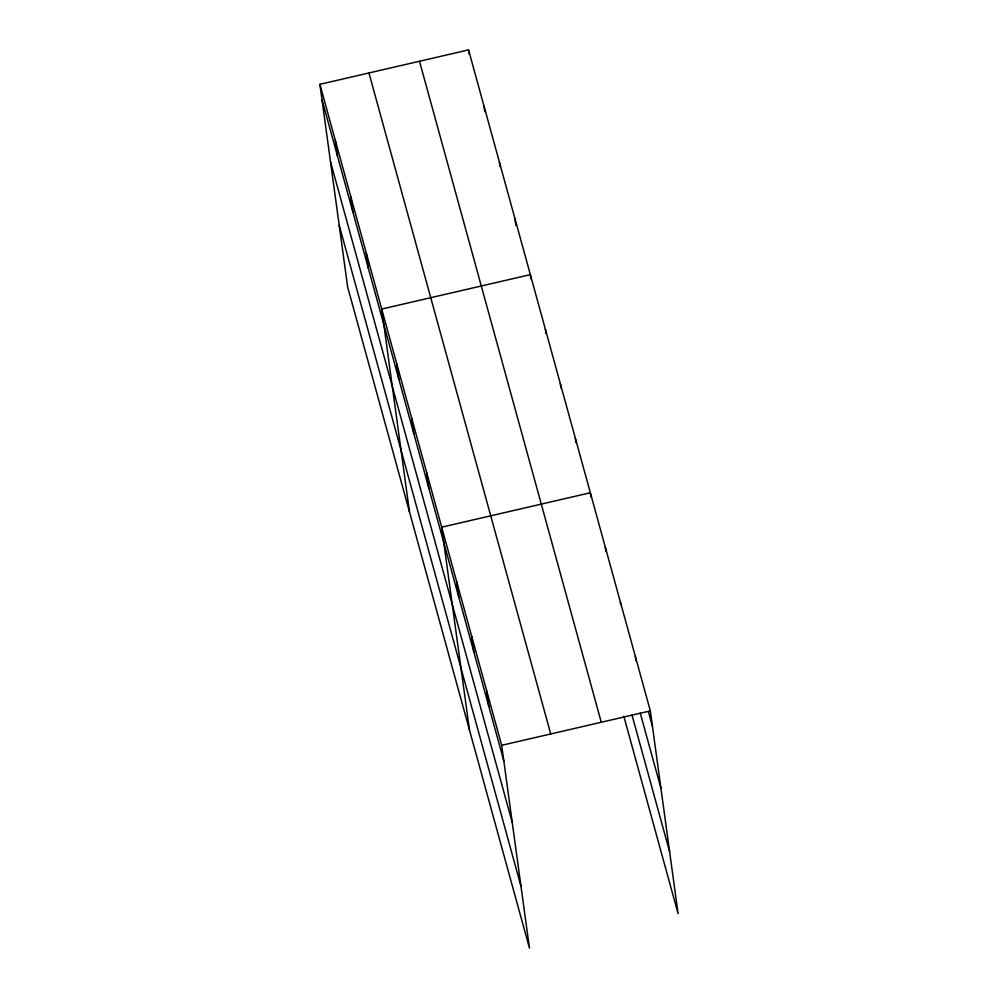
<?xml version="1.0" encoding="UTF-8"?>
<svg xmlns="http://www.w3.org/2000/svg" width="998" height="998" viewBox="0 0 998 998"><rect width="100%" height="100%" fill="white"/><g stroke="black" fill="none" stroke-linecap="round" stroke-linejoin="round"><path stroke-width="1.5" d="M319.896 84.319L501.67 745.319L529.451 948.1L347.666 287.1L319.896 84.319L468.549 49.9L650.334 710.9L678.104 913.681L623.8 716.19M501.67 745.319L650.334 710.9M648.401 711.636L652.455 726.369M640.242 713.021L660.913 788.183M631.946 714.805L669.646 851.868M419.497 61.252L601.27 722.253M368.948 72.966L550.721 733.954M322.017 99.788L503.79 760.788M330.475 161.601L512.261 822.601M339.208 225.286L520.981 886.286M635.327 656.36L635.913 660.589M620.332 601.831L620.719 604.651M605.337 547.303L605.923 551.52M590.916 496.992L590.342 492.763L441.677 527.181L469.459 729.975M575.347 438.234L575.921 442.451M560.352 383.706L560.926 387.923M545.357 329.165L545.931 333.394M530.936 278.854L530.362 274.637L381.698 309.056L409.479 511.837M514.906 218.45L515.866 225.486M499.449 162.275L500.035 166.491M484.005 106.087L484.779 111.714M468.549 49.9L469.135 54.117M486.675 690.778L488.795 706.26M471.68 636.25L473.801 651.719M456.685 581.722L458.793 597.191M426.682 472.653L428.803 488.122M411.687 418.125L413.808 433.594M396.693 363.584L398.813 379.065M366.241 252.868L368.362 268.35M350.797 196.693L352.918 212.162M335.34 140.506L337.461 155.975"/></g></svg>
